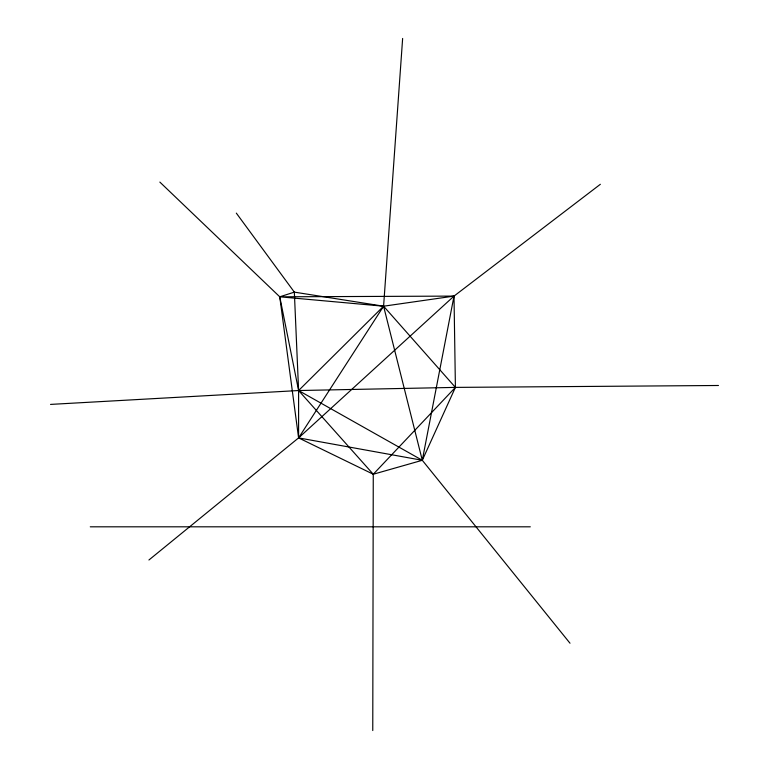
<?xml version="1.0" encoding="UTF-8"?>
<svg xmlns="http://www.w3.org/2000/svg" width="769" height="769" viewBox="0 0 769 769"><rect width="100%" height="100%" fill="white"/><g stroke="black" fill="none" stroke-linecap="round" stroke-linejoin="round"><path stroke-width="1.15" d="M148.926 559.995L298.593 437.897L298.603 390.537L294.344 292.133L236.323 213.119M372.763 730.55L373.263 474.242L298.603 390.537L279.762 296.815L159.856 182.09M402.639 38.45L383.587 306.206L422.296 460.285L570.002 643.22M718.467 385.49L455.411 387.393L383.587 306.206L298.593 437.897L422.296 460.285L455.411 387.393L454.008 296.103L383.587 306.206L294.344 292.133L279.762 296.815L298.593 437.897L373.263 474.242L422.296 460.285L454.008 296.103L600.358 184.291M373.263 474.242L455.411 387.393L298.603 390.537L50.533 404.407M298.593 437.897L454.008 296.103L279.762 296.815L383.587 306.206L298.603 390.537L422.296 460.285M90.271 526.813L530.302 526.813"/></g></svg>
